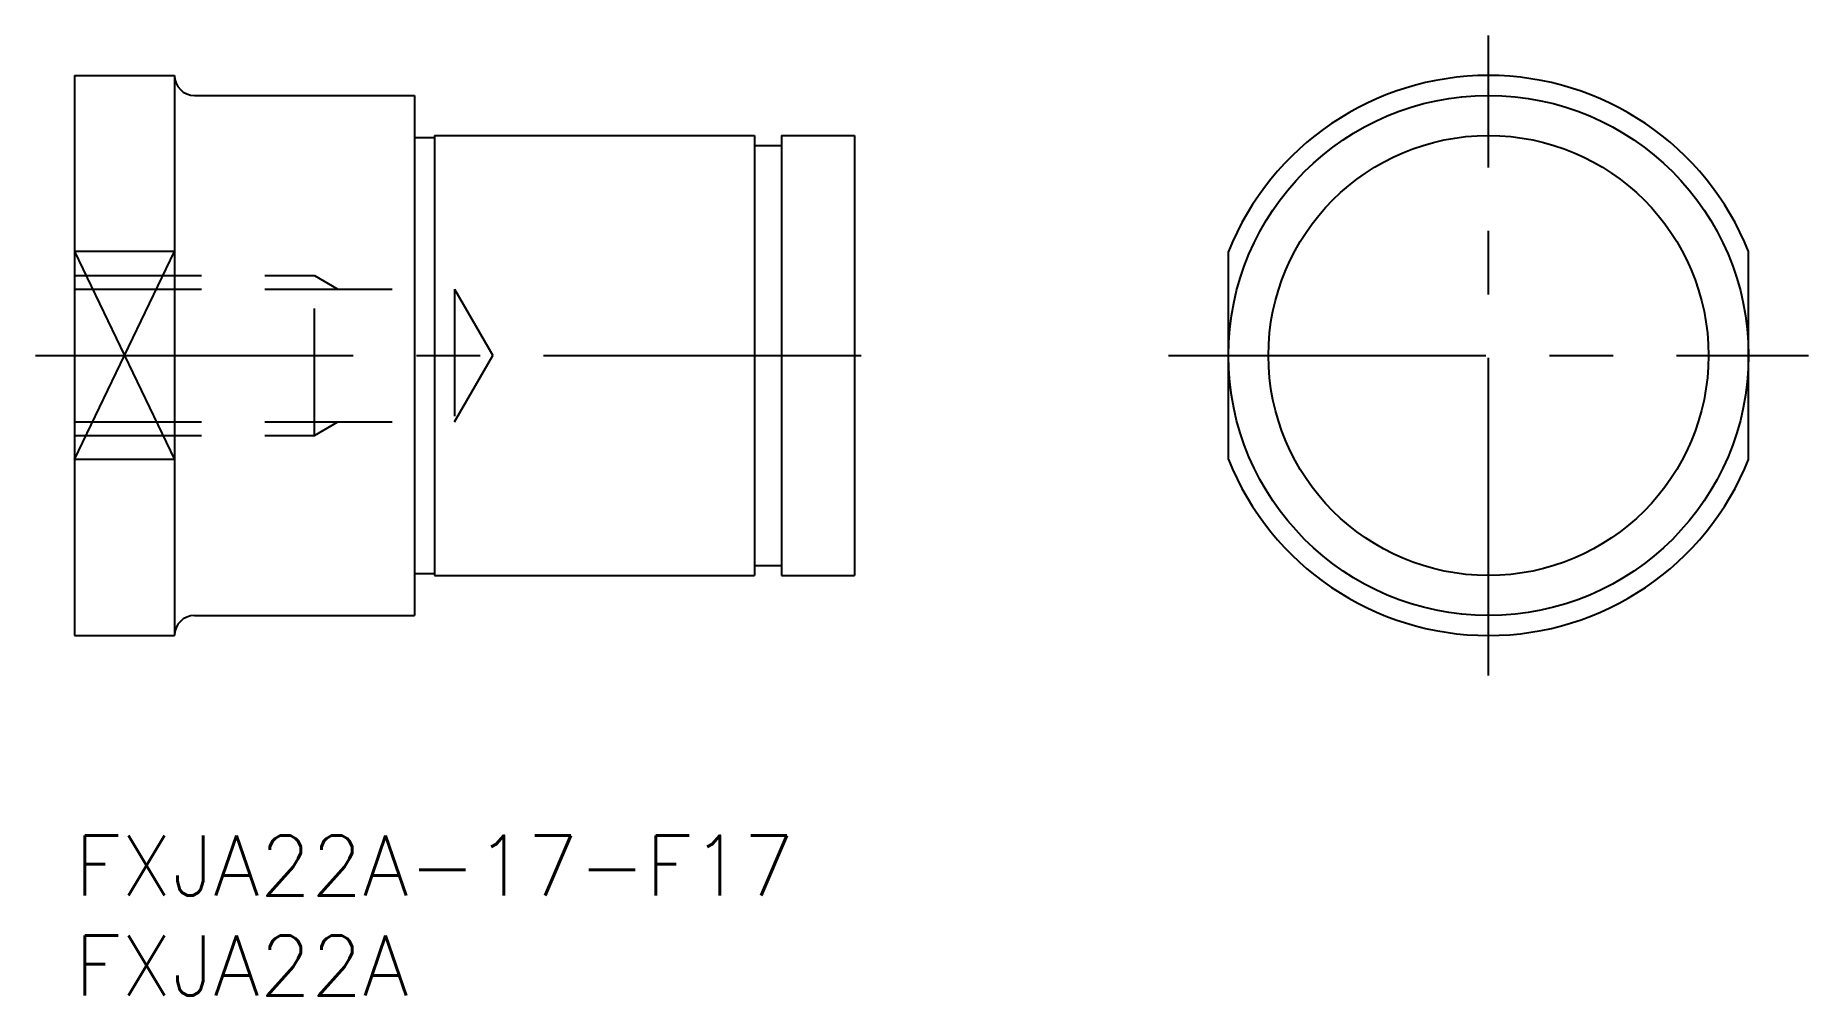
# Model space of a CAD drawing. Extents: x -1.9 to 86.7, y -8 to 40.
import ezdxf

# ---------------------------------------------------------------- set-up
doc = ezdxf.new("R2010")
doc.units = 0
doc.header["$LTSCALE"] = 0.5
doc.linetypes.add('CENTER', pattern=[50.8, 31.75, -6.35, 6.35, -6.35])
doc.linetypes.add('DASHED', pattern=[19.05, 12.7, -6.35])
for name, color, linetype in [('MSM_CENTER', 1, 'CENTER'), ('MSM_CONTINUOUS', 7, 'CONTINUOUS'), ('MSM_DASHED', 4, 'DASHED'), ('MSM_NARROW', 5, 'CONTINUOUS'), ('MSM_PART_NUMBER', 7, 'CONTINUOUS')]:
    doc.layers.add(name, color=color, linetype=linetype)
doc.styles.get("Standard").update_dxf_attribs({"font": 'txt.shx', "height": 3, "bigfont": 'bigfont.shx'})

# ---------------------------------------------------------------- blocks, each defined once
blk = doc.blocks.new('*U4')
at = {"layer": 'MSM_PART_NUMBER'}
blk.add_text('FXJA22A-17-F17', height=3, dxfattribs=at).set_placement((0, -3))
blk = doc.blocks.new('*U5')
at = {"layer": 'MSM_PART_NUMBER'}
blk.add_text('FXJA22A', height=3, dxfattribs=at).set_placement((0, -8))

msp = doc.modelspace()

# ---------------------------------------------------------------- linework, layer by layer
at = {"layer": 'MSM_CENTER'}
for p, q in [((70.691, 8), (70.691, 40)), ((-1.95, 24), (40.95, 24)), ((54.691, 24), (86.691, 24))]:
    msp.add_line(p, q, dxfattribs=at)
at = {"layer": 'MSM_CONTINUOUS'}
for p, q in [((0, 38), (0, 10)), ((0, 38), (5, 38)), ((5, 38), (5, 10)), ((6, 37), (17, 37)), ((17, 37), (17, 11)), ((17, 34.9), (18, 34.9)), ((18, 35), (34, 35)), ((18, 35), (18, 13)), ((34, 35), (34, 13)), ((35.35, 35), (39, 35)), ((35.35, 35), (35.35, 13)), ((39, 35), (39, 13)), ((34, 34.5), (35.35, 34.5)), ((5, 29.196), (0, 29.196)), ((57.691, 18.804), (57.691, 29.196)), ((83.691, 18.804), (83.691, 29.196)), ((5, 18.804), (0, 18.804)), ((34, 13.5), (35.35, 13.5)), ((17, 13.1), (18, 13.1)), ((18, 13), (34, 13)), ((35.35, 13), (39, 13)), ((6, 11), (17, 11)), ((0, 10), (5, 10))]:
    msp.add_line(p, q, dxfattribs=at)
for radius in [13, 11]:
    msp.add_circle((70.691, 24), radius, dxfattribs=at)
for centre, radius, start, end in [((6, 38), 1, 180, 270), ((70.691, 24), 14, 21.78679, 158.21321), ((70.691, 24), 14, 201.78679, 338.21321), ((6, 10), 1, 90, 180)]:
    msp.add_arc(centre, radius, start, end, dxfattribs=at)
at = {"layer": 'MSM_DASHED'}
for p, q in [((0, 28), (12, 28)), ((12, 20), (12, 28)), ((12, 28), (13.172, 27.323)), ((0, 27.323), (19, 27.323)), ((19, 27.323), (20.919, 24)), ((19, 27.323), (19, 20.676)), ((19, 20.676), (20.919, 24)), ((0, 20.676), (19, 20.676)), ((12, 20), (13.172, 20.676)), ((0, 20), (12, 20))]:
    msp.add_line(p, q, dxfattribs=at)
at = {"layer": 'MSM_NARROW'}
for p, q in [((0, 18.804), (5, 29.196)), ((0, 29.196), (5, 18.804))]:
    msp.add_line(p, q, dxfattribs=at)

# ---------------------------------------------------------------- block references
at = {"layer": 'MSM_CONTINUOUS'}
for name in ['*U4', '*U5']:
    msp.add_blockref(name, (0, 0), dxfattribs=at)

doc.saveas('drawing.dxf')
